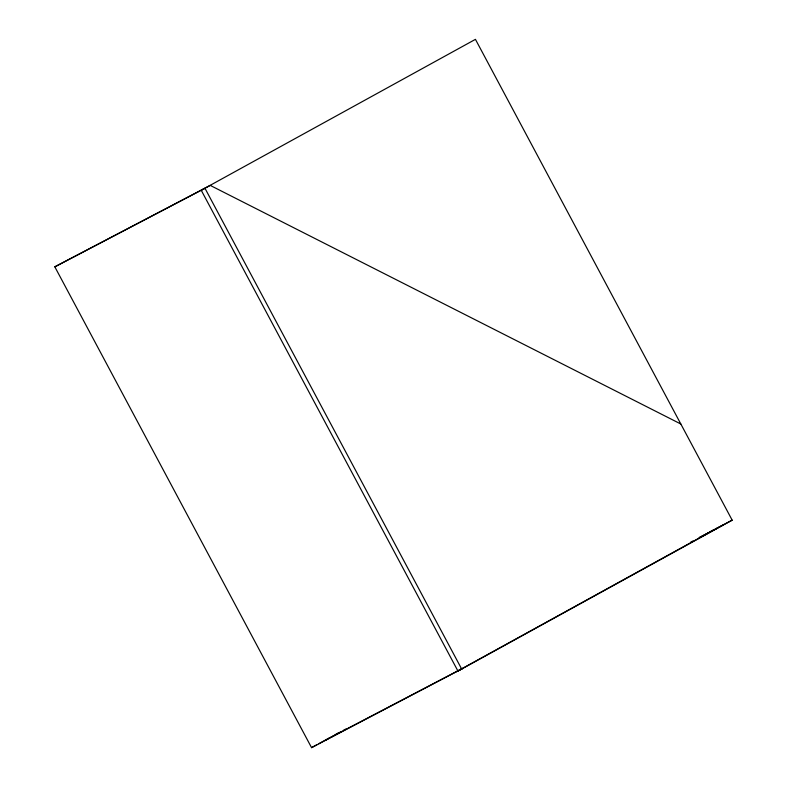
<?xml version="1.0" encoding="UTF-8"?>
<svg xmlns="http://www.w3.org/2000/svg" width="787" height="787" viewBox="0 0 787 787"><rect width="100%" height="100%" fill="white"/><g stroke="black" fill="none" stroke-linecap="round" stroke-linejoin="round"><path stroke-width="1.18" d="M463.218 668.173L311.563 747.65L54.824 266.832L210.237 185.398L680.824 424.006M311.563 747.65L316.817 744.758M318.696 743.774L329.438 737.862M335.882 734.31L338.026 733.12M325.267 740.341L341.381 731.467M343.525 730.277L345.67 729.096M456.647 671.606L716.593 528.461M732.176 520.168L457.955 671.065L201.226 190.257L475.437 39.35L732.176 520.168L715.403 528.933M54.824 266.832L204.974 188.29L461.713 669.107M711.064 531.205L713.238 530.074M699.22 537.551L723.164 525.027M690.701 542.154L692.875 541.013M699.387 537.61L711.33 531.363M330.52 737.439L461.9 668.714"/></g></svg>
